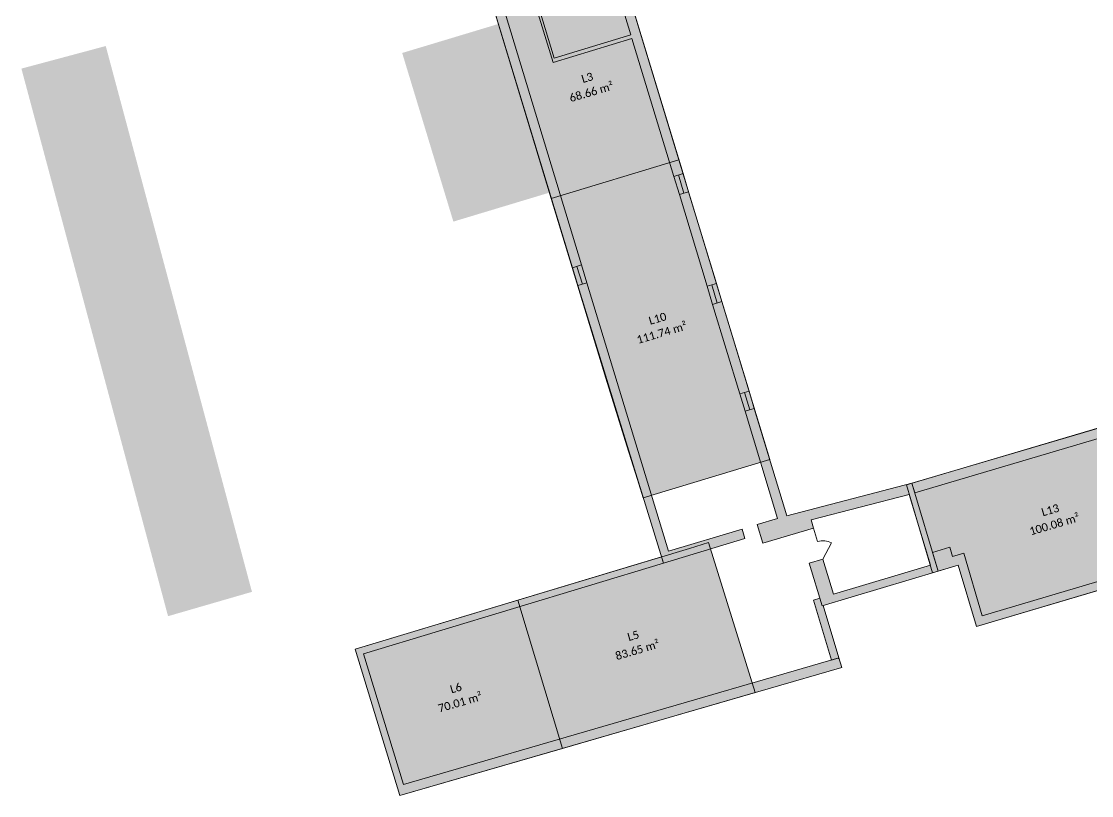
# Model space of a CAD drawing. Header units: centimetres. Extents: x 11704125 to 11712539, y 12092421 to 12099684.
# Drawn here: x 11704125 to 11709666, y 12092421 to 12096430 of the extents above; entities that cross this region are included whole.
import ezdxf

# ---------------------------------------------------------------- set-up
doc = ezdxf.new("R2010")
doc.units = ezdxf.units.CM
doc.header["$LTSCALE"] = 5
doc.linetypes.add('Lijnpatroon-11', pattern=[1.058074951171875, 0.70538330078125, -0.352691650390625])
for name, color, linetype, lineweight in [('_Nieuw-4 massa', 7, 'Continuous', 5), ('Bestaand-4 massa', 7, 'Continuous', 9), ('Tekst-beschrijving', 7, 'Lijnpatroon-11', 13)]:
    doc.layers.add(name, color=color, linetype=linetype, lineweight=lineweight)
for name, color, linetype, lineweight, true_color in [('Batiment', 4, 'Continuous', 5, 0x00ffff), ('Limite de propriété', 5, 'Continuous', 30, 0x0000ff), ('Oppervlakte-netto', 5, 'Continuous', 5, 0x0000ff)]:
    doc.layers.add(name, color=color, linetype=linetype, lineweight=lineweight, true_color=true_color)
doc.styles.add('Corbel', font='')
doc.styles.get('Corbel').set_extended_font_data('Corbel')

msp = doc.modelspace()

# ---------------------------------------------------------------- hatches: boundary and pattern name
at = {"layer": '_Nieuw-4 massa', "linetype": 'Continuous', "lineweight": 0}
for points in [[(11707439.53846994, 12093657.99165341), (11705852.57122257, 12093179.35445693), (11706083.66693012, 12092421.34697571), (11708372.72077463, 12093084.75293966), (11708357.64862966, 12093134.3618739), (11706103.26995795, 12092479.0857691), (11705896.31388139, 12093155.99020613), (11707449.8038114, 12093624.53047757)], [(11708225.23593429, 12093432.58965727), (11708319.23553244, 12093123.19640954), (11708357.64862966, 12093134.3618739), (11708275.20101487, 12093405.73255857), (11708271.0710697, 12093404.53563161), (11708259.44299827, 12093442.80863337)]]:
    msp.add_hatch(color=7, dxfattribs=at).paths.add_polyline_path(points)
at = {"layer": 'Bestaand-4 massa', "linetype": 'Continuous', "lineweight": 0, "transparency": 33554687}
for points in [[(11706001.17962823, 12097781.32334435), (11706012.80777787, 12097743.01655781), (11706178.44655751, 12097786.06008825), (11706977.33645073, 12095154.26521354), (11707025.20664358, 12095168.70310124), (11706629.52272445, 12096472.21052973), (11706666.84125548, 12096483.53869119), (11706661.03194191, 12096502.67639942), (11706623.71341089, 12096491.34823795), (11706225.8600555, 12097802.00247262), (11706533.02027241, 12097895.24195539), (11706511.08503804, 12097967.50352471), (11706203.92482113, 12097874.26404193), (11706090.64320654, 12098247.44935219), (11706043.08940168, 12098231.96918286), (11706166.81840788, 12097824.36687479)], [(11708842.55524004, 12093680.50369366), (11708932.3349672, 12093707.32437862), (11708946.46274229, 12093659.36144585), (11709003.95266197, 12093676.53591354), (11709099.45571585, 12093352.30888398), (11712484.1575539, 12094356.40097783), (11711913.01391036, 12096311.93791137), (11711236.32000073, 12096113.51599353), (11711365.58135303, 12095683.51391728), (11711317.63905842, 12095669.45615511), (11711174.74403515, 12096145.48149404), (11711951.33301565, 12096373.19489991), (11711964.3839981, 12096328.20193795), (11711955.71603175, 12096324.45913656), (11712539.29605494, 12094326.34132168), (11709069.36695287, 12093296.96604895), (11708975.67942937, 12093615.02946387), (11708871.41958493, 12093583.88300654)]]:
    msp.add_hatch(color=7, dxfattribs=at).paths.add_polyline_path(points)
at = {"layer": 'Bestaand-4 massa', "linetype": 'Continuous', "lineweight": 0}
for points in [[(11707297.11786636, 12096476.30033585), (11707249.2735958, 12096461.77705193), (11707280.3534234, 12096359.39031295), (11706883.24597787, 12096238.84705641), (11706718.55193819, 12096781.40108441), (11706707.06931327, 12096777.91549627), (11706779.68573287, 12096538.69414353), (11706742.36720184, 12096527.36598207), (11706748.17651541, 12096508.22827385), (11706785.49504644, 12096519.55643531), (11706877.5726665, 12096216.22376005), (11707286.16273697, 12096340.25260473), (11707502.55966739, 12095627.37297359), (11707550.40393795, 12095641.89625752)], [(11707579.16004011, 12095547.16460183), (11707531.31576956, 12095532.64131791), (11707675.0968999, 12095058.98099857), (11707722.96709276, 12095073.41888627)], [(11707856.22758236, 12093801.27196564), (11707871.28967056, 12093751.65270415), (11707449.8038114, 12093624.53047757), (11707005.22120028, 12095062.40406777), (11707053.09139312, 12095076.84195547), (11707475.18084729, 12093686.34637955)], [(11707751.72324074, 12094978.6870797), (11707703.85304788, 12094964.24919199), (11707844.43866017, 12094501.11591538), (11707892.30885303, 12094515.55380308)], [(11707919.61267029, 12094425.60643118), (11708088.47950835, 12093869.3058913), (11708735.58269998, 12094038.58423772), (11708871.41958493, 12093583.88300654), (11708271.0710697, 12093404.53563161), (11708204.2515736, 12093624.46743258), (11708274.75079528, 12093645.73034767), (11708329.15035525, 12093463.63292321), (11708831.22527699, 12093613.62216604), (11708721.65373222, 12093980.40263459), (11708214.1887494, 12093848.45611566), (11708226.68747687, 12093806.61779782), (11707964.32009389, 12093727.48649322), (11707934.73469863, 12093824.95010147), (11708040.13773497, 12093856.74018025), (11707871.74247744, 12094411.16854347)], [(11709758.60241739, 12094286.78120739), (11709743.49293544, 12094336.53912995), (11708735.58269998, 12094038.58423772), (11708750.46718992, 12093988.7598038)]]:
    msp.add_hatch(color=7, dxfattribs=at).paths.add_polyline_path(points)
at = {"layer": 'Oppervlakte-netto', "linetype": 'Continuous', "lineweight": 0, "true_color": 0x4d1d00, "transparency": 33554585}
msp.add_hatch(color=38, dxfattribs=at).paths.add_polyline_path([(11706579.44055181, 12096465.05960001), (11706868.45390185, 12095512.95861614), (11707528.7048354, 12095713.37993425), (11707247.10638861, 12096641.05389191), (11707239.69148536, 12096665.48091813), (11707179.40770447, 12096647.18158039), (11707088.7560359, 12096619.66397158)])
at = {"layer": 'Oppervlakte-netto', "linetype": 'Continuous', "lineweight": 0, "true_color": 0xddba99, "transparency": 33554585}
msp.add_hatch(color=31, dxfattribs=at).paths.add_polyline_path([(11707999.77021964, 12094161.54222241), (11707528.7048354, 12095713.37993425), (11706868.45390185, 12095512.95861614), (11707150.78654128, 12094582.86599671), (11707259.12991045, 12094232.21798187), (11707313.94248864, 12094057.75383442), (11707343.57845846, 12093963.4248614)])
at = {"layer": 'Oppervlakte-netto', "linetype": 'Continuous', "lineweight": 0, "true_color": 0x808080, "transparency": 33554585}
msp.add_hatch(color=8, dxfattribs=at).paths.add_polyline_path([(11708706.81331673, 12094030.07953345), (11708842.6748375, 12093575.29583615), (11708975.67942937, 12093615.02946387), (11709070.25051392, 12093297.22816264), (11710182.56655964, 12093627.20338669), (11709954.22973501, 12094398.83640426)])
at = {"layer": 'Oppervlakte-netto', "linetype": 'Continuous', "lineweight": 0, "true_color": 0xcd9590, "transparency": 33554585}
msp.add_hatch(color=33, dxfattribs=at).paths.add_polyline_path([(11706694.44240291, 12093433.26698236), (11706926.01291287, 12092665.47288389), (11707924.68186177, 12092954.90379366), (11707682.31474355, 12093731.21418222), (11707583.60052961, 12093701.44148546)])
at = {"layer": 'Oppervlakte-netto', "linetype": 'Continuous', "lineweight": 0, "true_color": 0x808000, "transparency": 33554585}
msp.add_hatch(color=56, dxfattribs=at).paths.add_polyline_path([(11705852.57122257, 12093179.35445693), (11706083.66693012, 12092421.34697571), (11706926.01291287, 12092665.47288389), (11706694.44240291, 12093433.26698236)])

# ---------------------------------------------------------------- linework, layer by layer
at = {"layer": '_Nieuw-4 massa', "flags": 128}
for points in [[(11707439.53846994, 12093657.99165341), (11705852.57122257, 12093179.35445693), (11706083.66693012, 12092421.34697571), (11708372.72077463, 12093084.75293966), (11708357.64862966, 12093134.3618739), (11706103.26995795, 12092479.0857691), (11705896.31388139, 12093155.99020613), (11707449.8038114, 12093624.53047757)], [(11708225.23593429, 12093432.58965727), (11708319.23553244, 12093123.19640954), (11708357.64862966, 12093134.3618739), (11708275.20101487, 12093405.73255857), (11708271.0710697, 12093404.53563161), (11708259.44299827, 12093442.80863337)]]:
    msp.add_lwpolyline(points, close=True, dxfattribs=at)
at = {"layer": 'Batiment'}
for p, q in [((11709112.05364759, 12093309.53967587, 300), (11709112.02936621, 12093309.62210966, 300)), ((11709115.41102807, 12093310.52861282, 300), (11709115.38483692, 12093310.61753017, 300)), ((11708354.67272834, 12093131.5798241, 300), (11708354.05469424, 12093131.40070752, 300))]:
    msp.add_line(p, q, dxfattribs=at)
at = {"layer": 'Batiment', "transparency": 33554687}
msp.add_polyline3d([(11709056.71091576, 12093339.62838275, 10192.32935274938), (11709056.79330251, 12093339.65282327, 10192.3268009444)], dxfattribs=at)
at = {"layer": 'Bestaand-4 massa'}
for p, q in [((11707502.55966739, 12095627.37297359, 300), (11707531.31576956, 12095532.64131791, 300)), ((11707526.48180267, 12095634.63461556, 300), (11707555.23790483, 12095539.90295987, 300)), ((11707550.40393795, 12095641.89625752, 300), (11707579.16004011, 12095547.16460183, 300)), ((11706977.33645073, 12095154.26521354, 300), (11707005.22120028, 12095062.40406777, 300)), ((11707001.27154715, 12095161.48415739, 300), (11707029.1562967, 12095069.62301162, 300)), ((11707025.20664358, 12095168.70310124, 300), (11707053.09139312, 12095076.84195547, 300)), ((11707675.0968999, 12095058.98099857, 300), (11707703.85304788, 12094964.24919199, 300)), ((11707699.03199634, 12095066.19994242, 300), (11707727.78814431, 12094971.46813584, 300)), ((11707722.96709276, 12095073.41888627, 300), (11707751.72324074, 12094978.6870797, 300)), ((11707844.43866017, 12094501.11591538, 300), (11707871.74247744, 12094411.16854347, 300)), ((11707868.3737566, 12094508.33485923, 300), (11707895.67757387, 12094418.38748733, 300)), ((11707892.30885303, 12094515.55380308, 300), (11707919.61267029, 12094425.60643118, 300)), ((11708226.68747687, 12093806.61779782, 300), (11708247.18719297, 12093736.53353331, 300))]:
    msp.add_line(p, q, dxfattribs=at)
at = {"layer": 'Bestaand-4 massa', "flags": 128}
msp.add_lwpolyline([(11706001.17962823, 12097781.32334435), (11706012.80777787, 12097743.01655781), (11706178.44655751, 12097786.06008825), (11706977.33645073, 12095154.26521354), (11707025.20664358, 12095168.70310124), (11706629.52272445, 12096472.21052973), (11706666.84125548, 12096483.53869119), (11706661.03194191, 12096502.67639942), (11706623.71341089, 12096491.34823795), (11706225.8600555, 12097802.00247262), (11706533.02027241, 12097895.24195539), (11706511.08503804, 12097967.50352471), (11706203.92482113, 12097874.26404193), (11706090.64320654, 12098247.44935219), (11706043.08940168, 12098231.96918286), (11706166.81840788, 12097824.36687479)], close=True, dxfattribs=at)
at = {"layer": 'Bestaand-4 massa', "linetype": 'Continuous', "lineweight": 9, "flags": 128}
for points in [[(11707297.11786636, 12096476.30033585), (11707249.2735958, 12096461.77705193), (11707280.3534234, 12096359.39031295), (11706883.24597787, 12096238.84705641), (11706718.55193819, 12096781.40108441), (11706707.06931327, 12096777.91549627), (11706779.68573287, 12096538.69414353), (11706742.36720184, 12096527.36598207), (11706748.17651541, 12096508.22827385), (11706785.49504644, 12096519.55643531), (11706877.5726665, 12096216.22376005), (11707286.16273697, 12096340.25260473), (11707502.55966739, 12095627.37297359), (11707550.40393795, 12095641.89625752)], [(11708842.55524004, 12093680.50369366), (11708932.3349672, 12093707.32437862), (11708946.46274229, 12093659.36144585), (11709003.95266197, 12093676.53591354), (11709099.45571585, 12093352.30888398), (11712484.1575539, 12094356.40097783), (11711913.01391036, 12096311.93791137), (11711236.32000073, 12096113.51599353), (11711365.58135303, 12095683.51391728), (11711317.63905842, 12095669.45615511), (11711174.74403515, 12096145.48149404), (11711951.33301565, 12096373.19489991), (11711964.3839981, 12096328.20193795), (11711955.71603175, 12096324.45913656), (11712539.29605494, 12094326.34132168), (11709069.36695287, 12093296.96604895), (11708975.67942937, 12093615.02946387), (11708871.41958493, 12093583.88300654)], [(11707579.16004011, 12095547.16460183), (11707531.31576956, 12095532.64131791), (11707675.0968999, 12095058.98099857), (11707722.96709276, 12095073.41888627)], [(11707856.22758236, 12093801.27196564), (11707871.28967056, 12093751.65270415), (11707449.8038114, 12093624.53047757), (11707005.22120028, 12095062.40406777), (11707053.09139312, 12095076.84195547), (11707475.18084729, 12093686.34637955)], [(11707751.72324074, 12094978.6870797), (11707703.85304788, 12094964.24919199), (11707844.43866017, 12094501.11591538), (11707892.30885303, 12094515.55380308)], [(11707919.61267029, 12094425.60643118), (11708088.47950835, 12093869.3058913), (11708735.58269998, 12094038.58423772), (11708871.41958493, 12093583.88300654), (11708271.0710697, 12093404.53563161), (11708204.2515736, 12093624.46743258), (11708274.75079528, 12093645.73034767), (11708329.15035525, 12093463.63292321), (11708831.22527699, 12093613.62216604), (11708721.65373222, 12093980.40263459), (11708214.1887494, 12093848.45611566), (11708226.68747687, 12093806.61779782), (11707964.32009389, 12093727.48649322), (11707934.73469863, 12093824.95010147), (11708040.13773497, 12093856.74018025), (11707871.74247744, 12094411.16854347)], [(11709758.60241739, 12094286.78120739), (11709743.49293544, 12094336.53912995), (11708735.58269998, 12094038.58423772), (11708750.46718992, 12093988.7598038)]]:
    msp.add_lwpolyline(points, close=True, dxfattribs=at)
at = {"layer": 'Bestaand-4 massa', "elevation": 300, "flags": 128}
msp.add_lwpolyline([(11708274.75079528, 12093645.73034767), (11708319.46793349, 12093729.42830609, 0.1989123673781636), (11708247.18719297, 12093736.53353331)], format="xyb", dxfattribs=at)
at = {"layer": 'Bestaand-4 massa', "color": 251, "linetype": 'Continuous', "true_color": 0x4c4c4c, "transparency": 33554503}
for points in [[(11706594.25049542, 12096416.27098219, 300), (11706096.31722642, 12096266.09183746, 300), (11706859.26622473, 12095543.22571772, 300), (11706361.33295573, 12095393.046573, 300)], [(11704124.66504564, 12096185.11696183, 300), (11704561.38803948, 12096302.10951301, 300), (11704883.94450519, 12093350.1972991, 300), (11705318.43483166, 12093476.11983891, 300)]]:
    msp.add_solid(points, dxfattribs=at)
at = {"layer": 'Limite de propriété'}
msp.add_line((11708365.31314259, 12093106.0456633, 300), (11708365.3132626, 12093106.04578453, 300), dxfattribs=at)
at = {"layer": 'Oppervlakte-netto', "flags": 128}
for points in [[(11706579.44055181, 12096465.05960001), (11706868.45390185, 12095512.95861614), (11707528.7048354, 12095713.37993425), (11707247.10638861, 12096641.05389191), (11707239.69148536, 12096665.48091813), (11707179.40770447, 12096647.18158039), (11707088.7560359, 12096619.66397158), (11707088.7560359, 12096619.66397158)], [(11707999.77021964, 12094161.54222241), (11707528.7048354, 12095713.37993425), (11706868.45390185, 12095512.95861614), (11707150.78654128, 12094582.86599671), (11707259.12991045, 12094232.21798187), (11707313.94248864, 12094057.75383442), (11707313.94248864, 12094057.75383442), (11707343.57845846, 12093963.4248614)], [(11708706.81331673, 12094030.07953345), (11708842.6748375, 12093575.29583615), (11708975.67942937, 12093615.02946387), (11709070.25051392, 12093297.22816264), (11710182.56655964, 12093627.20338669), (11709954.22973501, 12094398.83640426)], [(11706694.44240291, 12093433.26698236), (11706926.01291287, 12092665.47288389), (11707924.68186177, 12092954.90379366), (11707682.31474355, 12093731.21418222), (11707583.60052961, 12093701.44148546)], [(11705852.57122257, 12093179.35445693), (11706083.66693012, 12092421.34697571), (11706926.01291287, 12092665.47288389), (11706694.44240291, 12093433.26698236)]]:
    msp.add_lwpolyline(points, close=True, dxfattribs=at)

# ---------------------------------------------------------------- texts
at = {"layer": 'Tekst-beschrijving', "color": 16, "true_color": 0x800000, "char_height": 41.423828125, "attachment_point": 2, "rotation": 16.281229190591024, "line_spacing_factor": 1.117379698434457, "style": 'Corbel'}
for s, insert in [('L3\\P68.66 m²{\\H0.2778x; }{\\fArialUnicodeMS|b0|i0|c0|p0;\\H0.3044x;\\P}{\\fArial|b0|i0|c0|p0;\\H0.5479x; }', (11707048.72314866, 12096158.22919522, 300)), ('L10\\P111.74 m²{\\H0.2778x; }{\\fArialUnicodeMS|b0|i0|c0|p0;\\H0.3044x;\\P}{\\fArial|b0|i0|c0|p0;\\H0.5479x; }', (11707412.92297003, 12094911.24656668, 300)), ('L13\\P100.08 m²{\\H0.2778x; }{\\fArialUnicodeMS|b0|i0|c0|p0;\\H0.3044x;\\P}{\\fArial|b0|i0|c0|p0;\\H0.5479x; }', (11709446.20562864, 12093919.53488536, 300)), ('L5\\P83.65 m²{\\H0.2778x; }{\\fArialUnicodeMS|b0|i0|c0|p0;\\H0.3044x;\\P}{\\fArial|b0|i0|c0|p0;\\H0.5479x; }', (11707286.84742173, 12093269.05107892, 300)), ('L6\\P70.01 m²{\\H0.2778x; }{\\fArialUnicodeMS|b0|i0|c0|p0;\\H0.3044x;\\P}{\\fArial|b0|i0|c0|p0;\\H0.5479x; }', (11706368.64344328, 12092998.26309339, 300))]:
    msp.add_mtext(s, dxfattribs=dict(at, insert=insert))

doc.saveas('drawing.dxf')
